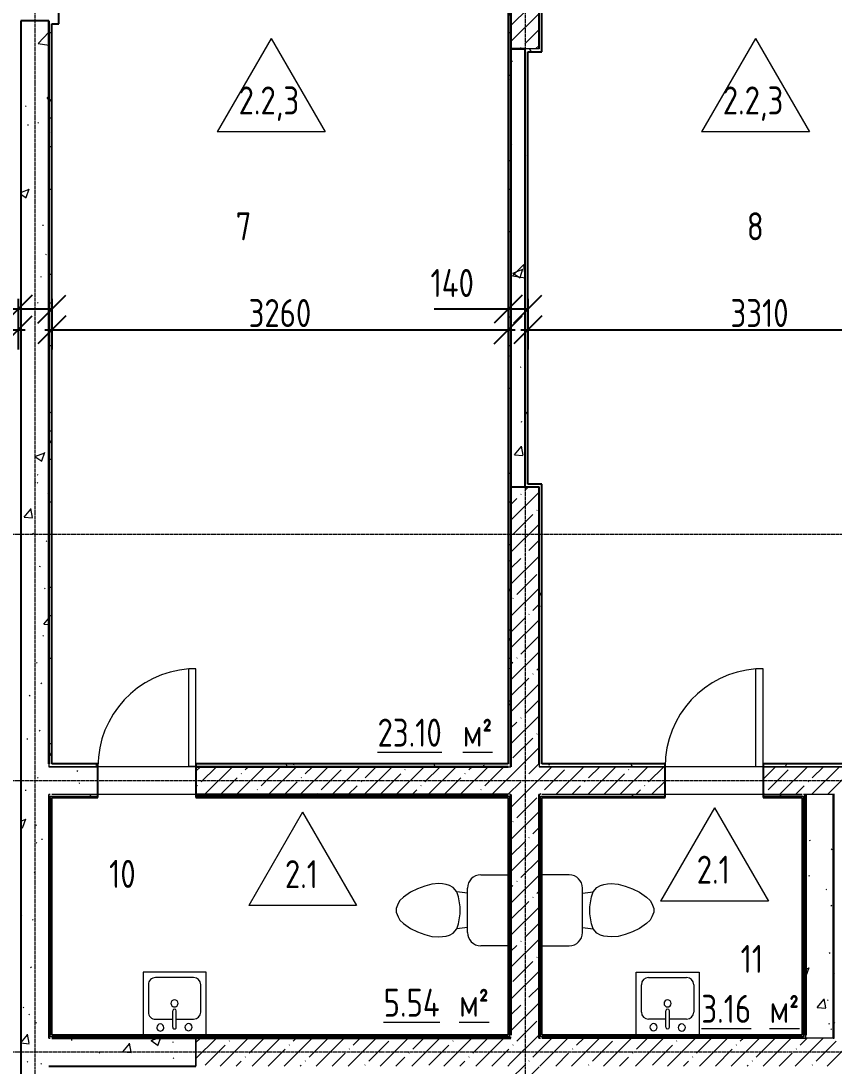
# Model space of a CAD drawing. Header units: millimetres. Extents: x -11854 to 4360091, y -19344 to 4989148.
# Drawn here: x 52023 to 57830, y 14747 to 22217 of the extents above; entities that cross this region are included whole.
import ezdxf

# ---------------------------------------------------------------- set-up
doc = ezdxf.new("R2010")
doc.units = ezdxf.units.MM
doc.linetypes.add('Линия сетки', pattern=[22.225, 12.7, -3.175, 3.175, -3.175])
doc.layers.get('0').update_dxf_attribs({"color": 254})
doc.layers.get('Defpoints').update_dxf_attribs({"color": 254})
for name, color, linetype, lineweight in [('A-ANNO-DIMS', 254, 'Continuous', 9), ('A-AREA-IDEN', 254, 'Continuous', 9), ('A-DOOR', 254, 'Continuous', 9), ('A-WALL', 254, 'Continuous', 9), ('P-SANR-FIXT', 254, 'Continuous', 9), ('S-GRID', 254, 'Continuous', 9)]:
    doc.layers.add(name, color=color, linetype=linetype, lineweight=lineweight)
doc.styles.add('ISOCPEUR', font='isocpeur.ttf', dxfattribs={"width": 0.8, "height": 200})
doc.styles.add('ISOCPEUR_B', font='', dxfattribs={"width": 0.8, "height": 200})
doc.styles.add('ISOCPEUR_B_1', font='', dxfattribs={"width": 0.8, "height": 200})
doc.styles.get('ISOCPEUR_B').set_extended_font_data('ISOCPEUR', bold=True)
doc.styles.get('ISOCPEUR_B_1').set_extended_font_data('ISOCPEUR', bold=True)
doc.dimstyles.new('2_0_мм_ISOCPEUR', dxfattribs={"dimscale": 304.8, "dimtxt": 199.196235, "dimasz": 0.656168, "dimexe": 0.459318, "dimexo": 0.625, "dimgap": 0.065617, "dimtad": 1, "dimdec": 0, "dimtxsty": 'ISOCPEUR', "dimblk1": 'OBLIQUE', "dimblk2": 'OBLIQUE', "dimsah": 1, "dimcen": 2.5, "dimdle": 0.164042, "dimazin": 3, "dimtfac": 1, "dimtix": 1, "dimtmove": 0, "dimatfit": 3, "dimfxl": 0.787402, "dimfxlon": 1, "dimtvp": 1, "dimarcsym": 2})
doc.dimstyles.new('2_0_мм_ISOCPEUR_1', dxfattribs={"dimscale": 304.8, "dimtxt": 199.196235, "dimasz": 0.656168, "dimexe": 0.459318, "dimexo": 0.625, "dimgap": 0.065617, "dimtad": 1, "dimdec": 0, "dimtxsty": 'ISOCPEUR', "dimblk1": 'OBLIQUE', "dimblk2": 'OBLIQUE', "dimsah": 1, "dimcen": 2.5, "dimdle": 0.164042, "dimazin": 3, "dimtfac": 1, "dimtix": 1, "dimtmove": 1, "dimatfit": 3, "dimfxl": 0.787402, "dimfxlon": 1, "dimtvp": 1, "dimarcsym": 2})
pattern_1 = [(50, (542041.7, 20914.14), (728.7365, -63.7558), [76.2, -838.2]), (355, (542041.7, 20914.14), (-140.9716, 764.2276), [60.96, -670.56]), (100.451, (542102.4, 20908.8), (587.77, 700.4668), [64.76, -712.36]), (46.184, (542041.7, 21117.3), (1084.3162, -168.171), [114.3, -1257.3]), (96.636, (542132, 21103.3), (949.61, 989.7098), [97.14, -1068.54]), (351.184, (542041.7, 21117.3), (949.6206, 989.7012), [91.44, -1005.84]), (21, (542143.3, 21066.54), (606.4579, -409.0606), [76.2, -838.2]), (326, (542143.3, 21066.54), (247.2083, 736.7529), [60.96, -670.56]), (71.451, (542193.8, 21032.46), (853.6683, 327.6855), [64.76, -712.36]), (37.5, (542041.67, 20914.14), (12.3547, 338.22012), [6.706, -655.726, 6.706, -674.014, -673.1]), (37.5, (542041.67, 20914.14), (12.3547, 338.22012), [-1343.152, 6.706, -666.394]), (7.5, (542041.67, 20914.14), (267.27887, 400.72213), [6.706, -381.406, 6.706, -640.486, -256.54]), (7.5, (542041.67, 20914.14), (267.27887, 400.72213), [-1035.304, 6.706, -249.834]), (327.5, (541815.1, 20914.14), (542.36333, -22.91534), [6.706, -247.294, 6.706, -785.774, -1051.56]), (327.5, (541815.1, 20914.14), (542.36333, -22.91534), [-1046.48, 6.706, -1044.854]), (317.5, (541713.5, 20914.14), (592.51696, 101.7071), [6.706, -323.494, 6.706, -519.582, -746.76]), (317.5, (541713.5, 20914.14), (592.51696, 101.7071), [-856.488, 6.706, -740.054])]
pattern_2 = [(45, (542041.67, 20914.14), (-114.049253, 114.049253), []), (45, (542155.72, 20914.14), (-114.049253, 114.049253), [201.613, -40.323, 3.353, -36.97])]
pattern_3 = [(0, (542041.67, 20914.14), (406.4, 101.6), [33.528, -271.272, 33.528, -271.272, -1625.6]), (0, (542041.67, 20914.14), (406.4, 101.6), [-609.6, 33.528, -576.072, 33.528, -271.272, -711.2]), (0, (542041.67, 20914.14), (406.4, 101.6), [-1524, 33.528, -169.672, 33.528, -474.472]), (120, (542194.07, 20964.94), (-291.18818, 301.152724), [33.528, -271.272, 33.528, -1896.872]), (120, (542194.07, 20964.94), (-291.18818, 301.152724), [-338.328, -271.272, 33.528, -576.072, -1016]), (120, (542194.07, 20964.94), (-291.18818, 301.152724), [-1219.2, 33.528, -271.272, 33.528, -677.672]), (120, (542194.07, 20964.94), (-291.18818, 301.152724), [-1557.528, -169.672, 33.528, -474.472]), (240, (542244.87, 21168.14), (-115.21182, -402.752724), [33.528, -271.272, 33.528, -1896.872]), (240, (542244.87, 21168.14), (-115.21182, -402.752724), [-338.328, -271.272, 33.528, -576.072, -1016]), (240, (542244.87, 21168.14), (-115.21182, -402.752724), [-1219.2, 33.528, -271.272, 33.528, -677.672]), (240, (542244.87, 21168.14), (-115.21182, -402.752724), [-1557.528, -169.672, 33.528, -474.472])]
pattern_4 = [(0, (542041.67, 20914.14), (0, 240), []), (90, (542041.67, 20914.14), (-240, 1e-14), [])]

# ---------------------------------------------------------------- blocks, each defined once
blk = doc.blocks.new('Одиночные-Щитовые - Дверной блок внутренний глухой ДГ 21х7 Л-4592465-1Б')
at = {"layer": 'A-DOOR', "lineweight": 18}
for p, q in [((299, 100), (299, 798.1)), ((350, 798.1), (299, 798.1)), ((350, 100), (350, 798.1)), ((350, 100), (299, 100))]:
    blk.add_line(p, q, dxfattribs=at)
at = {"layer": 'A-DOOR'}
blk.add_arc((350, 100), 700, 94.17811, 180, dxfattribs=at)
blk = doc.blocks.new('Одиночные-Щитовые - Дверной блок внутренний глухой ДГ 21х7 Л-4429184-1Б')
at = {"layer": 'A-DOOR', "lineweight": 18}
for p, q in [((299, 100), (299, 798.1)), ((350, 798.1), (299, 798.1)), ((350, 100), (350, 798.1)), ((350, 100), (299, 100))]:
    blk.add_line(p, q, dxfattribs=at)
at = {"layer": 'A-DOOR'}
blk.add_arc((350, 100), 700, 94.17811, 180, dxfattribs=at)
blk = doc.blocks.new('Туалет-Домашний-3D - Туалет-Домашний-3D-V10-1Б')
at = {"layer": 'P-SANR-FIXT'}
for p, q in [((-253.4, 298.4), (-253.4, 494.7)), ((253.4, 494.7), (253.4, 298.4)), ((158.7, 203.8), (-158.8, 203.8)), ((-123.5, 203.8), (-132.3, 127)), ((-25.4, 152.4), (-97.4, 139.7)), ((25.4, 152.4), (-25.4, 152.4)), ((97.4, 139.7), (25.4, 152.4)), ((123.5, 203.8), (132.3, 127)), ((-177, 76.2), (-183.8, 50.8)), ((-162.6, 101.6), (-177, 76.2)), ((-132.3, 127), (-162.6, 101.6)), ((-97.4, 139.7), (-132.3, 127)), ((132.3, 127), (97.4, 139.7)), ((162.6, 101.6), (132.3, 127)), ((177, 76.2), (162.6, 101.6)), ((183.8, 50.8), (177, 76.2)), ((-188.3, 25.3), (-190.5, 0)), ((-190.5, 0), (-186.1, -50.6)), ((-183.8, 50.8), (-188.3, 25.3)), ((188.3, 25.3), (183.8, 50.8)), ((186.1, -50.6), (190.5, 0)), ((190.5, 0), (188.3, 25.3)), ((-186.1, -50.6), (-172.4, -101.6)), ((172.4, -101.6), (186.1, -50.6)), ((-172.4, -101.6), (-153.9, -152.4)), ((153.9, -152.4), (172.4, -101.6)), ((-153.9, -152.4), (-130.2, -203.2)), ((-130.2, -203.2), (-95, -254)), ((95, -254), (130.2, -203.2)), ((130.2, -203.2), (153.9, -152.4)), ((-95, -254), (-69.6, -279.4)), ((-69.6, -279.4), (-47.6, -292.1)), ((-47.6, -292.1), (-12.7, -304.8)), ((12.7, -304.8), (47.6, -292.1)), ((47.6, -292.1), (69.6, -279.4)), ((69.6, -279.4), (95, -254)), ((-12.7, -304.8), (12.7, -304.8))]:
    blk.add_line(p, q, dxfattribs=at)
for centre, start, end in [((-158.8, 298.4), 180, 270), ((158.7, 298.4), 270, 360)]:
    blk.add_arc(centre, 94.6, start, end, dxfattribs=at)
blk = doc.blocks.new('Кухонная мойка-Островок - 450 x 450 мм-V9-1Б')
at = {"layer": 'P-SANR-FIXT'}
for p, q in [((240.7, 227.3), (-209.3, 227.3)), ((-209.3, 227.3), (-209.3, -222.7)), ((240.7, -222.7), (240.7, 227.3)), ((3, 170.2), (3, 53.1)), ((28.4, 170.2), (28.4, 53.1)), ((3, 113), (-120.4, 113)), ((151.8, 113), (28.4, 113)), ((-171.2, 62.2), (-171.2, -133.8)), ((202.6, -133.8), (202.6, 62.2)), ((-209.3, -222.7), (240.7, -222.7)), ((-120.4, -184.6), (151.8, -184.6))]:
    blk.add_line(p, q, dxfattribs=at)
for centre, radius, start, end in [((-84.3, 170.2), 25.4, 360, 180), ((-84.3, 170.2), 25.4, 180, 360), ((15.7, 170.2), 12.7, 360, 180), ((117.3, 172.3), 25.4, 360, 180), ((117.3, 172.3), 25.4, 180, 0), ((-120.4, 62.2), 50.8, 90, 180), ((151.8, 62.2), 50.8, 360, 90), ((15.7, 0), 25.4, 360, 180), ((15.7, 0), 25.4, 180, 0), ((15.7, 53.1), 12.7, 180, 0), ((-120.4, -133.8), 50.8, 180, 270), ((151.8, -133.8), 50.8, 270, 0)]:
    blk.add_arc(centre, radius, start, end, dxfattribs=at)
blk = doc.blocks.new('Туалет-Домашний-3D - Туалет-Домашний-3D-2034792-1Б')
at = {"layer": 'P-SANR-FIXT'}
for p, q in [((-47.6, 292.1), (-12.7, 304.8)), ((-12.7, 304.8), (12.7, 304.8)), ((12.7, 304.8), (47.6, 292.1)), ((-130.2, 203.2), (-95, 254)), ((-95, 254), (-69.6, 279.4)), ((-69.6, 279.4), (-47.6, 292.1)), ((47.6, 292.1), (69.6, 279.4)), ((69.6, 279.4), (95, 254)), ((95, 254), (130.2, 203.2)), ((-172.4, 101.6), (-153.9, 152.4)), ((-153.9, 152.4), (-130.2, 203.2)), ((130.2, 203.2), (153.9, 152.4)), ((153.9, 152.4), (172.4, 101.6)), ((-186.1, 50.6), (-172.4, 101.6)), ((172.4, 101.6), (186.1, 50.6)), ((-190.5, 0), (-186.1, 50.6)), ((186.1, 50.6), (190.5, 0)), ((-188.3, -25.3), (-190.5, 0)), ((-183.8, -50.8), (-188.3, -25.3)), ((-177, -76.2), (-183.8, -50.8)), ((183.8, -50.8), (177, -76.2)), ((188.3, -25.3), (183.8, -50.8)), ((190.5, 0), (188.3, -25.3)), ((-162.6, -101.6), (-177, -76.2)), ((-132.3, -127), (-162.6, -101.6)), ((-97.4, -139.7), (-132.3, -127)), ((-123.5, -203.8), (-132.3, -127)), ((-25.4, -152.4), (-97.4, -139.7)), ((97.4, -139.7), (25.4, -152.4)), ((132.3, -127), (97.4, -139.7)), ((123.5, -203.8), (132.3, -127)), ((162.6, -101.6), (132.3, -127)), ((177, -76.2), (162.6, -101.6)), ((158.7, -203.8), (-158.8, -203.8)), ((25.4, -152.4), (-25.4, -152.4)), ((-253.4, -298.4), (-253.4, -494.7)), ((253.4, -494.7), (253.4, -298.4))]:
    blk.add_line(p, q, dxfattribs=at)
for centre, start, end in [((-158.8, -298.4), 90, 180), ((158.7, -298.4), 0, 90)]:
    blk.add_arc(centre, 94.6, start, end, dxfattribs=at)
blk = doc.blocks.new('Кухонная мойка-Островок - 450 x 450 мм-2034793-1Б')
at = {"layer": 'P-SANR-FIXT'}
for p, q in [((-209.3, 222.7), (240.7, 222.7)), ((-209.3, -227.3), (-209.3, 222.7)), ((-120.4, 184.6), (151.8, 184.6)), ((240.7, 222.7), (240.7, -227.3)), ((-171.2, -62.2), (-171.2, 133.8)), ((202.6, 133.8), (202.6, -62.2)), ((3, -170.2), (3, -53.1)), ((28.4, -170.2), (28.4, -53.1)), ((3, -113), (-120.4, -113)), ((151.8, -113), (28.4, -113)), ((240.7, -227.3), (-209.3, -227.3))]:
    blk.add_line(p, q, dxfattribs=at)
for centre, radius, start, end in [((-120.4, 133.8), 50.8, 90, 180), ((151.8, 133.8), 50.8, 360, 90), ((15.7, 0), 25.4, 360, 180), ((15.7, 0), 25.4, 180, 0), ((-120.4, -62.2), 50.8, 180, 270), ((15.7, -53.1), 12.7, 360, 180), ((151.8, -62.2), 50.8, 270, 0), ((-84.3, -170.2), 25.4, 0, 180), ((117.3, -172.3), 25.4, 360, 180), ((-84.3, -170.2), 25.4, 180, 0), ((15.7, -170.2), 12.7, 180, 360), ((117.3, -172.3), 25.4, 180, 0)]:
    blk.add_arc(centre, radius, start, end, dxfattribs=at)
blk = doc.blocks.new('_Oblique')
at = {"color": 0, "linetype": 'ByBlock', "lineweight": -2}
blk.add_line((-0.5, -0.5), (0.5, 0.5), dxfattribs=at)
blk = doc.blocks.new('*D820')
at = {"layer": 'A-ANNO-DIMS', "color": 0, "lineweight": -2, "transparency": 16777216}
for p, q in [((49242.5, 20230.5), (49242.5, 19869.5)), ((52002.5, 20230.5), (52002.5, 19869.5)), ((49192.5, 20009.5), (52052.5, 20009.5))]:
    blk.add_line(p, q, dxfattribs=at)
at = {"layer": 'Defpoints', "color": 0, "transparency": 16777216}
for p in [(49242.5, 20249.5), (52002.5, 20249.5), (52002.5, 20009.5)]:
    blk.add_point(p, dxfattribs=at)
at = {"layer": 'A-ANNO-DIMS', "color": 0, "lineweight": -2, "transparency": 16777216, "xscale": 200, "yscale": 200, "zscale": 200, "rotation": 180}
blk.add_blockref('_Oblique', (49242.5, 20009.5), dxfattribs=at)
at = {"layer": 'A-ANNO-DIMS', "color": 0, "lineweight": -2, "transparency": 16777216, "xscale": 200, "yscale": 200, "zscale": 200}
blk.add_blockref('_Oblique', (52002.5, 20009.5), dxfattribs=at)
at = {"layer": 'A-ANNO-DIMS', "color": 0, "transparency": 16777216, "insert": (50622.5, 20129.5), "char_height": 200, "width": 533.233, "attachment_point": 5, "style": 'ISOCPEUR'}
blk.add_mtext('\\A1;2760', dxfattribs=at)
blk = doc.blocks.new('*D821')
at = {"layer": 'A-ANNO-DIMS', "color": 0, "lineweight": -2, "transparency": 16777216}
for p, q in [((52002.5, 20230.5), (52002.5, 20017.5)), ((52242.5, 20230.5), (52242.5, 20017.5)), ((52002.5, 20157.5), (51442.5, 20157.5)), ((52242.5, 20157.5), (51952.5, 20157.5))]:
    blk.add_line(p, q, dxfattribs=at)
at = {"layer": 'Defpoints', "color": 0, "transparency": 16777216}
for p in [(52002.5, 20249.5), (52242.5, 20249.5), (52242.5, 20157.5)]:
    blk.add_point(p, dxfattribs=at)
at = {"layer": 'A-ANNO-DIMS', "color": 0, "lineweight": -2, "transparency": 16777216, "xscale": 200, "yscale": 200, "zscale": 200, "rotation": 180}
blk.add_blockref('_Oblique', (52002.5, 20157.5), dxfattribs=at)
at = {"layer": 'A-ANNO-DIMS', "color": 0, "lineweight": -2, "transparency": 16777216, "xscale": 200, "yscale": 200, "zscale": 200}
blk.add_blockref('_Oblique', (52242.5, 20157.5), dxfattribs=at)
at = {"layer": 'A-ANNO-DIMS', "color": 0, "transparency": 16777216, "insert": (51413.3, 20444.1), "char_height": 200, "width": 418.312, "attachment_point": 1, "line_spacing_factor": 1.149209, "style": 'ISOCPEUR'}
blk.add_mtext('\\A1;240', dxfattribs=at)
blk = doc.blocks.new('*D822')
at = {"layer": 'A-ANNO-DIMS', "color": 0, "lineweight": -2, "transparency": 16777216}
for p, q in [((52242.5, 20230.5), (52242.5, 19869.5)), ((55502.5, 20230.5), (55502.5, 19869.5)), ((52192.5, 20009.5), (55552.5, 20009.5))]:
    blk.add_line(p, q, dxfattribs=at)
at = {"layer": 'Defpoints', "color": 0, "transparency": 16777216}
for p in [(52242.5, 20249.5), (55502.5, 20249.5), (55502.5, 20009.5)]:
    blk.add_point(p, dxfattribs=at)
at = {"layer": 'A-ANNO-DIMS', "color": 0, "lineweight": -2, "transparency": 16777216, "xscale": 200, "yscale": 200, "zscale": 200, "rotation": 180}
blk.add_blockref('_Oblique', (52242.5, 20009.5), dxfattribs=at)
at = {"layer": 'A-ANNO-DIMS', "color": 0, "lineweight": -2, "transparency": 16777216, "xscale": 200, "yscale": 200, "zscale": 200}
blk.add_blockref('_Oblique', (55502.5, 20009.5), dxfattribs=at)
at = {"layer": 'A-ANNO-DIMS', "color": 0, "transparency": 16777216, "insert": (53872.5, 20129.5), "char_height": 200, "width": 533.233, "attachment_point": 5, "style": 'ISOCPEUR'}
blk.add_mtext('\\A1;3260', dxfattribs=at)
blk = doc.blocks.new('*D823')
at = {"layer": 'A-ANNO-DIMS', "color": 0, "lineweight": -2, "transparency": 16777216}
for p, q in [((55502.5, 20230.5), (55502.5, 20017.5)), ((55642.5, 20230.5), (55642.5, 20017.5)), ((55502.5, 20157.5), (54974.5, 20157.5)), ((55642.5, 20157.5), (55452.5, 20157.5))]:
    blk.add_line(p, q, dxfattribs=at)
at = {"layer": 'Defpoints', "color": 0, "transparency": 16777216}
for p in [(55502.5, 20249.5), (55642.5, 20249.5), (55642.5, 20157.5)]:
    blk.add_point(p, dxfattribs=at)
at = {"layer": 'A-ANNO-DIMS', "color": 0, "lineweight": -2, "transparency": 16777216, "xscale": 200, "yscale": 200, "zscale": 200, "rotation": 180}
blk.add_blockref('_Oblique', (55502.5, 20157.5), dxfattribs=at)
at = {"layer": 'A-ANNO-DIMS', "color": 0, "lineweight": -2, "transparency": 16777216, "xscale": 200, "yscale": 200, "zscale": 200}
blk.add_blockref('_Oblique', (55642.5, 20157.5), dxfattribs=at)
at = {"layer": 'A-ANNO-DIMS', "color": 0, "transparency": 16777216, "insert": (54947.7, 20444.1), "char_height": 200, "width": 381.537, "attachment_point": 1, "line_spacing_factor": 1.149209, "style": 'ISOCPEUR'}
blk.add_mtext('\\A1;140', dxfattribs=at)
blk = doc.blocks.new('*D824')
at = {"layer": 'A-ANNO-DIMS', "color": 0, "lineweight": -2, "transparency": 16777216}
for p, q in [((55642.5, 20230.5), (55642.5, 19869.5)), ((58952.5, 20230.5), (58952.5, 19869.5)), ((55592.5, 20009.5), (59002.5, 20009.5))]:
    blk.add_line(p, q, dxfattribs=at)
at = {"layer": 'Defpoints', "color": 0, "transparency": 16777216}
for p in [(55642.5, 20249.5), (58952.5, 20249.5), (58952.5, 20009.5)]:
    blk.add_point(p, dxfattribs=at)
at = {"layer": 'A-ANNO-DIMS', "color": 0, "lineweight": -2, "transparency": 16777216, "xscale": 200, "yscale": 200, "zscale": 200, "rotation": 180}
blk.add_blockref('_Oblique', (55642.5, 20009.5), dxfattribs=at)
at = {"layer": 'A-ANNO-DIMS', "color": 0, "lineweight": -2, "transparency": 16777216, "xscale": 200, "yscale": 200, "zscale": 200}
blk.add_blockref('_Oblique', (58952.5, 20009.5), dxfattribs=at)
at = {"layer": 'A-ANNO-DIMS', "color": 0, "transparency": 16777216, "insert": (57297.5, 20129.5), "char_height": 200, "width": 496.458, "attachment_point": 5, "style": 'ISOCPEUR'}
blk.add_mtext('\\A1;3310', dxfattribs=at)
blk = doc.blocks.new('МАРКА ПОМЕЩЕНИЯ - ПОЛЫ - ОТДЕЛКА ПОЛА-6347798-1Б')
at = {"layer": 'A-AREA-IDEN'}
for p, q in [((0, 4.233), (-3.855, -2.444)), ((0, 4.233), (3.855, -2.444)), ((3.855, -2.444), (-3.855, -2.444))]:
    blk.add_line(p, q, dxfattribs=at)

msp = doc.modelspace()

# ---------------------------------------------------------------- hatches: boundary and pattern name
at = {"layer": 'A-WALL'}
h = msp.add_hatch(dxfattribs=at)
h.set_pattern_fill('FP_5', color=8, style=0, pattern_type=2)
h.set_pattern_definition(pattern_3)
h.paths.add_polyline_path([(55502.5, 16887.4), (55522.5, 16887.4), (55522.5, 24267.5), (55502.5, 24267.4), (55502.5, 16907.4)])
h = msp.add_hatch(dxfattribs=at)
h.set_pattern_fill('FP_1', color=8, style=0, pattern_type=2)
h.set_pattern_definition(pattern_2)
h.paths.add_polyline_path([(55622.5, 22017.4), (55722.6, 22017.4), (55722.6, 24267.4), (55522.6, 24267.4), (55522.6, 22017.4)])
h = msp.add_hatch(dxfattribs=at)
h.set_pattern_fill('FP_5', color=8, style=0, pattern_type=2)
h.set_pattern_definition(pattern_3)
h.paths.add_polyline_path([(55722.5, 22017.4), (55742.5, 22017.4), (55742.5, 24247.3), (55722.5, 24247.4), (55722.5, 23818.9)])
h = msp.add_hatch(dxfattribs=at)
h.set_pattern_fill('FP_2', color=8, style=0, pattern_type=2)
h.set_pattern_definition(pattern_1)
h.paths.add_polyline_path([(52022.6, 9417.4), (52222.6, 9417.4), (52222.6, 22217.4), (52022.6, 22217.4), (52022.6, 12004.2)])
h = msp.add_hatch(dxfattribs=at)
h.set_pattern_fill('FP_5', color=8, style=0, pattern_type=2)
h.set_pattern_definition(pattern_3)
h.paths.add_polyline_path([(52222.5, 16907.4), (52242.5, 16907.4), (52242.5, 22197.4), (52222.5, 22197.4), (52222.5, 19880.6)])
h = msp.add_hatch(dxfattribs=at)
h.set_pattern_fill('FP_2', color=8, style=0, pattern_type=2)
h.set_pattern_definition(pattern_1)
h.paths.add_polyline_path([(55522.6, 18887.4), (55622.6, 18887.4), (55622.6, 22017.4), (55522.6, 22017.4), (55522.6, 19880.6)])
h = msp.add_hatch(dxfattribs=at)
h.set_pattern_fill('FP_5', color=8, style=0, pattern_type=2)
h.set_pattern_definition(pattern_3)
h.paths.add_polyline_path([(55642.5, 18907.4), (55642.5, 22017.4), (55622.5, 22017.4), (55622.5, 18907.4)])
h = msp.add_hatch(dxfattribs=at)
h.set_pattern_fill('FP_5', color=8, style=0, pattern_type=2)
h.set_pattern_definition(pattern_3)
h.paths.add_polyline_path([(55642.5, 21997.4), (55742.5, 21997.4), (55742.5, 22017.4), (55642.5, 22017.4)])
h = msp.add_hatch(dxfattribs=at)
h.set_pattern_fill('FP_5', color=8, style=0, pattern_type=2)
h.set_pattern_definition(pattern_3)
h.paths.add_polyline_path([(55722.5, 16907.4), (55742.5, 16907.4), (55742.5, 18907.4), (55722.5, 18907.4), (55722.5, 16927)])
h = msp.add_hatch(dxfattribs=at)
h.set_pattern_fill('FP_1', color=8, style=0, pattern_type=2)
h.set_pattern_definition(pattern_2)
h.paths.add_polyline_path([(55522.6, 16887.4), (55722.6, 16887.4), (55722.6, 18887.4), (55522.6, 18887.4), (55522.6, 16927)])
h = msp.add_hatch(dxfattribs=at)
h.set_pattern_fill('FP_5', color=8, style=0, pattern_type=2)
h.set_pattern_definition(pattern_3)
h.paths.add_polyline_path([(55502.5, 16887.4), (55502.5, 16907.4), (53272.6, 16907.4), (53272.6, 16887.4), (55258.5, 16887.4)])
h.paths.add_polyline_path([(52572.6, 16887.4), (52572.6, 16907.4), (52222.6, 16907.4), (52222.6, 16887.4)])
h = msp.add_hatch(dxfattribs=at)
h.set_pattern_fill('FP_2', color=8, style=0, pattern_type=2)
h.set_pattern_definition(pattern_1)
h.paths.add_polyline_path([(52222.6, 16687.5), (52572.6, 16687.5), (52572.6, 16887.5), (52222.6, 16887.5)])
h = msp.add_hatch(dxfattribs=at)
h.set_pattern_fill('FP_1', color=8, style=0, pattern_type=2)
h.set_pattern_definition(pattern_2)
h.paths.add_polyline_path([(53272.6, 16687.4), (56622.6, 16687.4), (56622.6, 16887.4), (53272.6, 16887.4)])
h.paths.add_polyline_path([(57322.6, 16687.4), (59222.6, 16687.4), (59222.6, 16887.4), (57322.6, 16887.4)])
h.paths.add_polyline_path([(59922.6, 16687.4), (65002.4, 16687.4), (65002.4, 16887.4), (59922.6, 16887.4)])
h.paths.add_polyline_path([(65702.4, 16687.4), (66022.6, 16687.4), (66022.6, 16887.4), (65702.4, 16887.4)])
h = msp.add_hatch(dxfattribs=at)
h.set_pattern_fill('FP_5', color=8, style=0, pattern_type=2)
h.set_pattern_definition(pattern_3)
h.paths.add_polyline_path([(58184.1, 16887.4), (58952.5, 16887.4), (58952.5, 16907.4), (57322.6, 16907.4), (57322.6, 16887.4)])
h.paths.add_polyline_path([(55843.6, 16887.4), (56622.6, 16887.4), (56622.6, 16907.4), (55722.6, 16907.4), (55722.6, 16887.4)])
h = msp.add_hatch(dxfattribs=at)
h.set_pattern_fill('FP_5', color=8, style=0, pattern_type=2)
h.set_pattern_definition(pattern_3)
h.paths.add_polyline_path([(52222.5, 14947.5), (52232.5, 14947.5), (52232.5, 16687.5), (52222.5, 16687.5), (52222.5, 15942.4)])
h = msp.add_hatch(dxfattribs=at)
h.set_pattern_fill('FP_5', color=8, style=0, pattern_type=2)
h.set_pattern_definition(pattern_3)
h.paths.add_polyline_path([(55502.5, 16677.4), (55512.5, 16677.4), (55512.5, 16687.4), (53272.6, 16687.4), (53272.6, 16677.4), (55258.5, 16677.4)])
h.paths.add_polyline_path([(52572.6, 16677.4), (52572.6, 16687.4), (52232.5, 16687.5), (52232.5, 16677.4), (52242.5, 16677.4)])
h = msp.add_hatch(dxfattribs=at)
h.set_pattern_fill('FP_6', color=8, style=0, pattern_type=2)
h.set_pattern_definition(pattern_4)
h.paths.add_polyline_path([(52242.5, 14957.5), (52242.5, 16677.4), (52232.5, 16677.4), (52232.5, 14957.5)])
h = msp.add_hatch(dxfattribs=at)
h.set_pattern_fill('FP_6', color=8, style=0, pattern_type=2)
h.set_pattern_definition(pattern_4)
h.paths.add_polyline_path([(55502.5, 16667.4), (55502.5, 16677.4), (53272.6, 16677.4), (53272.6, 16667.4), (55258.5, 16667.4)])
h.paths.add_polyline_path([(52572.6, 16667.4), (52572.6, 16677.4), (52242.5, 16677.4), (52242.5, 16667.4)])
h = msp.add_hatch(dxfattribs=at)
h.set_pattern_fill('FP_6', color=8, style=0, pattern_type=2)
h.set_pattern_definition(pattern_4)
h.paths.add_polyline_path([(55512.5, 14967.5), (55512.5, 16677.4), (55502.5, 16677.4), (55502.5, 14967.5)])
h = msp.add_hatch(dxfattribs=at)
h.set_pattern_fill('FP_5', color=8, style=0, pattern_type=2)
h.set_pattern_definition(pattern_3)
h.paths.add_polyline_path([(55512.5, 14957.5), (55522.6, 14957.9), (55522.5, 14967.5), (55522.5, 16687.4), (55512.5, 16687.4), (55512.5, 14957.9)])
h = msp.add_hatch(dxfattribs=at)
h.set_pattern_fill('FP_1', color=8, style=0, pattern_type=2)
h.set_pattern_definition(pattern_2)
h.paths.add_polyline_path([(55522.6, 12747.4), (55722.6, 12747.4), (55722.6, 16687.4), (55522.6, 16687.4), (55522.6, 13973.3)])
h = msp.add_hatch(dxfattribs=at)
h.set_pattern_fill('FP_5', color=8, style=0, pattern_type=2)
h.set_pattern_definition(pattern_3)
h.paths.add_polyline_path([(55722.5, 14947.4), (55732.5, 14947.4), (55732.5, 16687.4), (55722.5, 16687.4), (55722.5, 14957.9)])
h = msp.add_hatch(dxfattribs=at)
h.set_pattern_fill('FP_5', color=8, style=0, pattern_type=2)
h.set_pattern_definition(pattern_3)
h.paths.add_polyline_path([(57602.5, 16677.4), (57612.5, 16677.4), (57612.5, 16687.4), (57322.6, 16687.4), (57322.6, 16677.4)])
h.paths.add_polyline_path([(56622.6, 16677.4), (56622.6, 16687.4), (55732.5, 16687.4), (55732.5, 16677.4), (55843.6, 16677.4)])
h = msp.add_hatch(dxfattribs=at)
h.set_pattern_fill('FP_6', color=8, style=0, pattern_type=2)
h.set_pattern_definition(pattern_4)
h.paths.add_polyline_path([(55742.5, 14957.4), (55742.5, 16677.4), (55732.5, 16677.4), (55732.5, 14957.4)])
h = msp.add_hatch(dxfattribs=at)
h.set_pattern_fill('FP_6', color=8, style=0, pattern_type=2)
h.set_pattern_definition(pattern_4)
h.paths.add_polyline_path([(57602.5, 16667.4), (57602.5, 16677.4), (57322.6, 16677.4), (57322.6, 16667.4)])
h.paths.add_polyline_path([(56622.6, 16667.4), (56622.6, 16677.4), (55742.5, 16677.4), (55742.5, 16667.4), (55843.6, 16667.4)])
h = msp.add_hatch(dxfattribs=at)
h.set_pattern_fill('FP_6', color=8, style=0, pattern_type=2)
h.set_pattern_definition(pattern_4)
h.paths.add_polyline_path([(57602.5, 14967.4), (57612.5, 14967.4), (57612.5, 16677.4), (57602.5, 16677.4), (57602.5, 15942.4)])
h = msp.add_hatch(dxfattribs=at)
h.set_pattern_fill('FP_5', color=8, style=0, pattern_type=2)
h.set_pattern_definition(pattern_3)
h.paths.add_polyline_path([(57622.5, 14957.4), (57622.5, 16687.4), (57612.5, 16687.4), (57612.5, 14957.4)])
h = msp.add_hatch(dxfattribs=at)
h.set_pattern_fill('FP_2', color=8, style=0, pattern_type=2)
h.set_pattern_definition(pattern_1)
h.paths.add_polyline_path([(57627.5, 14947.4), (57827.5, 14947.4), (57827.5, 16687.4), (57627.5, 16687.4), (57627.5, 14957.4)])
h = msp.add_hatch(dxfattribs=at)
h.set_pattern_fill('FP_5', color=8, style=0, pattern_type=2)
h.set_pattern_definition(pattern_3)
h.paths.add_polyline_path([(57822.5, 14947.4), (57832.5, 14947.4), (57832.5, 16687.4), (57822.5, 16687.4), (57822.5, 14957.9)])
h = msp.add_hatch(dxfattribs=at)
h.set_pattern_fill('FP_2', color=8, style=0, pattern_type=2)
h.set_pattern_definition(pattern_1)
h.paths.add_polyline_path([(52222.6, 14747.5), (53272.6, 14747.5), (53272.6, 14947.5), (52222.6, 14947.5)])
h = msp.add_hatch(dxfattribs=at)
h.set_pattern_fill('FP_5', color=8, style=0, pattern_type=2)
h.set_pattern_definition(pattern_3)
h.paths.add_polyline_path([(55258.5, 14947.5), (55522.6, 14947.5), (55522.6, 14957.5), (52232.5, 14957.5), (52232.5, 14947.5), (54673.4, 14947.5)])
h = msp.add_hatch(dxfattribs=at)
h.set_pattern_fill('FP_6', color=8, style=0, pattern_type=2)
h.set_pattern_definition(pattern_4)
h.paths.add_polyline_path([(55512.5, 14957.5), (55512.5, 14967.5), (52242.5, 14967.5), (52242.5, 14957.5), (55258.5, 14957.5)])
h = msp.add_hatch(dxfattribs=at)
h.set_pattern_fill('FP_1', color=8, style=0, pattern_type=2)
h.set_pattern_definition(pattern_2)
h.paths.add_polyline_path([(53272.6, 14747.4), (55522.6, 14747.4), (55522.6, 14947.4), (53272.6, 14947.4)])
h.paths.add_polyline_path([(55722.6, 14747.4), (60622.6, 14747.4), (60622.6, 14947.4), (55722.6, 14947.4)])
h.paths.add_polyline_path([(61322.6, 14747.4), (63422.6, 14747.4), (63422.6, 14947.4), (61322.6, 14947.4)])
h = msp.add_hatch(dxfattribs=at)
h.set_pattern_fill('FP_5', color=8, style=0, pattern_type=2)
h.set_pattern_definition(pattern_3)
h.paths.add_polyline_path([(57599, 14947.4), (57627.5, 14947.4), (57627.5, 14957.4), (55732.5, 14957.4), (55732.5, 14947.4), (57013.9, 14947.4)])
h = msp.add_hatch(dxfattribs=at)
h.set_pattern_fill('FP_6', color=8, style=0, pattern_type=2)
h.set_pattern_definition(pattern_4)
h.paths.add_polyline_path([(57622.5, 14957.4), (57627.5, 14957.9), (57627.5, 14967.4), (57622.5, 14967.4), (57622.5, 14957.9)])
h.paths.add_polyline_path([(55843.6, 14957.4), (57612.5, 14957.9), (57612.5, 14967.4), (55742.5, 14967.4), (55742.5, 14957.4)])

# ---------------------------------------------------------------- linework, layer by layer
at = {"layer": 'A-WALL', "color": 8, "lineweight": 25}
for p, q in [((55502.5, 24247.4), (55502.5, 16907.4)), ((55522.5, 16887.4), (55522.5, 24267.5)), ((55522.6, 24267.4), (55522.6, 22017.4)), ((55722.5, 24247.4), (55722.5, 22017.4)), ((55722.6, 22017.4), (55722.6, 24247.4)), ((55742.5, 21997.4), (55742.5, 24247.3)), ((52292.5, 22197.4), (52292.5, 23536.1)), ((52222.6, 22217.4), (52022.6, 22217.4)), ((52022.6, 22217.4), (52022.6, 9417.4)), ((52222.5, 22217.4), (52222.5, 16907.4)), ((52222.6, 16907.4), (52222.6, 22217.4)), ((52242.5, 16907.4), (52242.5, 22197.4)), ((52242.5, 22197.4), (52292.5, 22197.4)), ((55522.6, 22017.4), (55622.5, 22017.4)), ((55622.6, 22017.4), (55522.6, 22017.4)), ((55522.6, 22017.4), (55522.6, 16887.4)), ((55622.5, 22017.4), (55622.5, 18907.4)), ((55622.6, 18887.4), (55622.6, 22017.4)), ((55642.5, 18907.4), (55642.5, 21997.4)), ((55642.5, 21997.4), (55742.5, 21997.4)), ((55622.5, 18907.4), (55622.5, 18887.4)), ((55742.5, 18907.4), (55642.5, 18907.4)), ((55742.5, 16907.4), (55742.5, 18907.4)), ((55522.6, 18887.4), (55722.6, 18887.4)), ((55622.5, 18887.4), (55722.5, 18887.4)), ((55722.5, 18887.4), (55722.5, 16907.4)), ((55722.6, 16907.4), (55722.6, 18887.4)), ((52572.6, 16907.4), (52242.5, 16907.4)), ((52572.6, 16887.4), (52572.6, 16907.4)), ((52572.6, 16687.5), (52572.6, 16887.5)), ((55502.5, 16907.4), (53272.6, 16907.4)), ((53272.6, 16907.4), (53272.6, 16887.4)), ((55502.5, 16887.4), (53272.6, 16887.4)), ((53272.6, 16887.4), (53272.6, 16687.4)), ((53272.6, 16887.4), (55502.5, 16887.4)), ((56622.6, 16907.4), (55742.5, 16907.4)), ((56622.6, 16887.4), (56622.6, 16907.4)), ((56622.6, 16687.4), (56622.6, 16887.4)), ((58952.5, 16907.4), (57322.6, 16907.4)), ((57322.6, 16907.4), (57322.6, 16887.4)), ((57322.6, 16887.4), (57322.6, 16687.4)), ((52242.5, 14967.5), (52242.5, 16667.4)), ((52242.5, 16667.4), (52572.6, 16667.4)), ((52572.6, 16667.4), (52572.6, 16687.4)), ((53272.6, 16687.4), (55502.5, 16687.4)), ((55502.5, 16687.4), (53272.6, 16687.4)), ((53272.6, 16687.4), (53272.6, 16667.4)), ((53272.6, 16667.4), (55502.5, 16667.4)), ((55502.5, 16667.4), (55502.5, 14967.5)), ((55522.5, 14967.5), (55522.5, 16687.4)), ((55522.6, 16687.4), (55522.6, 14967.5)), ((55722.5, 16687.4), (55722.5, 14947.4)), ((55722.6, 14947.4), (55722.6, 16687.4)), ((55742.5, 14967.4), (55742.5, 16667.4)), ((55742.5, 16667.4), (56622.6, 16667.4)), ((56622.6, 16667.4), (56622.6, 16687.4)), ((57322.6, 16687.4), (57322.6, 16667.4)), ((57322.6, 16667.4), (57602.5, 16667.4)), ((57602.5, 16667.4), (57602.5, 14967.4)), ((57622.5, 16687.4), (57627.5, 16687.4)), ((57622.5, 14967.4), (57622.5, 16687.4)), ((57627.5, 16687.4), (57627.5, 14967.4)), ((57822.5, 16687.4), (57822.5, 14947.4)), ((57827.5, 14947.4), (57827.5, 16687.4)), ((55502.5, 14967.5), (52242.5, 14967.5)), ((53272.6, 14947.5), (52242.5, 14947.5)), ((52242.5, 14947.5), (55522.6, 14947.5)), ((55522.6, 14947.4), (53272.6, 14947.4)), ((57602.5, 14967.4), (55742.5, 14967.4)), ((57627.5, 14967.4), (57622.5, 14967.4)), ((52222.6, 14747.5), (53272.6, 14747.5))]:
    msp.add_line(p, q, dxfattribs=at)
at = {"layer": 'A-WALL', "color": 8}
for p, q in [((55722.6, 22017.4), (55622.5, 22017.4)), ((52222.6, 16907.4), (52222.6, 16887.4)), ((52222.6, 16887.5), (53272.6, 16887.5)), ((52222.6, 16887.4), (52572.6, 16887.4)), ((55502.5, 16887.4), (55522.5, 16887.4)), ((55722.6, 16907.4), (55722.6, 16887.4)), ((58972.5, 16887.4), (55722.6, 16887.4)), ((55722.6, 16887.4), (56622.6, 16887.4)), ((57322.6, 16887.4), (58952.5, 16887.4)), ((52222.5, 16687.5), (52222.5, 14947.5)), ((52232.5, 16687.5), (52222.5, 16687.5)), ((52222.6, 14947.5), (52222.6, 16687.5)), ((52232.5, 14957.5), (52232.5, 16677.4)), ((52232.5, 16677.4), (52572.6, 16677.4)), ((53272.6, 16687.5), (52242.5, 16687.5)), ((52572.6, 16687.4), (52242.5, 16687.4)), ((53272.6, 16677.4), (55512.5, 16677.4)), ((55522.5, 16687.4), (55512.5, 16687.4)), ((55512.5, 16677.4), (55512.5, 14957.5)), ((55732.5, 16687.4), (55722.5, 16687.4)), ((55732.5, 14957.4), (55732.5, 16677.4)), ((55732.5, 16677.4), (56622.6, 16677.4)), ((57322.6, 16687.4), (55742.5, 16687.4)), ((56622.6, 16687.4), (55742.5, 16687.4)), ((57322.6, 16687.4), (57602.5, 16687.4)), ((57602.5, 16687.4), (57322.6, 16687.4)), ((57322.6, 16677.4), (57612.5, 16677.4)), ((57622.5, 16687.4), (57612.5, 16687.4)), ((57612.5, 16677.4), (57612.5, 14957.4)), ((57832.5, 16687.4), (57627.5, 16687.4)), ((52222.5, 14947.5), (52232.5, 14947.5)), ((55512.5, 14957.5), (52232.5, 14957.5)), ((53272.6, 14747.5), (53272.6, 14947.5)), ((53272.6, 14947.4), (53272.6, 14747.4)), ((55522.6, 14947.5), (55522.6, 14957.5)), ((55722.5, 14947.4), (55732.5, 14947.4)), ((57612.5, 14957.4), (55732.5, 14957.4)), ((57832.5, 14947.4), (55742.5, 14947.4)), ((55742.5, 14947.4), (57627.5, 14947.4)), ((57622.5, 14967.4), (57622.5, 14957.4)), ((57627.5, 14957.4), (57622.5, 14957.4)), ((57627.5, 14947.4), (57627.5, 14967.4)), ((57822.5, 14947.4), (57827.5, 14947.4))]:
    msp.add_line(p, q, dxfattribs=at)
at = {"layer": 'S-GRID', "color": 8, "linetype": 'Линия сетки'}
for p, q in [((52122.6, 26233.7), (52122.6, -3986)), ((55622.6, 26233.7), (55622.6, -3986)), ((84219.3, 18547.4), (45556.2, 18547.4)), ((84219.3, 16787.4), (45556.2, 16787.4)), ((84219.3, 14847.4), (45556.2, 14847.4))]:
    msp.add_line(p, q, dxfattribs=at)

# ---------------------------------------------------------------- block references
at = {"layer": 'A-AREA-IDEN', "color": 8, "xscale": 99.99999999999991, "yscale": 99.99999999999991, "zscale": 99.99999999999991}
for p in [(53809.9, 21668.3), (57267.8, 21668.3), (56976, 16170.3), (54034.7, 16138.7)]:
    msp.add_blockref('МАРКА ПОМЕЩЕНИЯ - ПОЛЫ - ОТДЕЛКА ПОЛА-6347798-1Б', p, dxfattribs=at)
at = {"layer": 'A-DOOR', "color": 8}
for name, p in [('Одиночные-Щитовые - Дверной блок внутренний глухой ДГ 21х7 Л-4429184-1Б', (52922.6, 16787.5)), ('Одиночные-Щитовые - Дверной блок внутренний глухой ДГ 21х7 Л-4592465-1Б', (56972.6, 16787.4))]:
    msp.add_blockref(name, p, dxfattribs=at)
at = {"layer": 'P-SANR-FIXT', "color": 8}
for name, p, rotation in [('Туалет-Домашний-3D - Туалет-Домашний-3D-V10-1Б', (55007.8, 15860.8), 269.9999999999929), ('Туалет-Домашний-3D - Туалет-Домашний-3D-2034792-1Б', (56237.2, 15860.8), 270.0000000000232), ('Кухонная мойка-Островок - 450 x 450 мм-V9-1Б', (53135.2, 15195.5), 180)]:
    msp.add_blockref(name, p, dxfattribs=dict(at, rotation=rotation))
msp.add_blockref('Кухонная мойка-Островок - 450 x 450 мм-2034793-1Б', (56625, 15195.5), dxfattribs=at)

# ---------------------------------------------------------------- texts
at = {"layer": 'A-AREA-IDEN', "color": 8, "char_height": 200, "attachment_point": 1}
for s, insert, width, style in [('2.2,3', (53576.9, 21748.9), 551.561, 'ISOCPEUR'), ('2.2,3', (57034.8, 21748.9), 551.561, 'ISOCPEUR'), ('\\fISOCPEUR|b1|i0|c204|p34|;\\W.8;7', (53556.7, 20849.5), 147.51, 'ISOCPEUR_B'), ('\\fISOCPEUR|b1|i0|c204|p34|;\\W.8;8', (57206.6, 20849.5), 147.51, 'ISOCPEUR_B'), ('\\L23.10 ', (54569.5, 17230.5), 737.552, 'ISOCPEUR_B'), ('\\L\\fISOCPEUR|b1|i0|c238|p34|;\\W.8;\\L²', (55315.6, 17230.5), 128.27, 'ISOCPEUR_B_1'), ('\\L\\fISOCPEUR|b1|i0|c204|p34|;\\W.8;\\Lм', (55178.1, 17230.5), 166.751, 'ISOCPEUR_B'), ('10', (52652.4, 16221.3), 250.126, 'ISOCPEUR_B'), ('2.1', (53907.7, 16219.3), 295.021, 'ISOCPEUR'), ('2.1', (56849, 16250.9), 295.021, 'ISOCPEUR'), ('11', (57162.6, 15613.8), 205.232, 'ISOCPEUR_B'), ('\\L5.54 ', (54613, 15300.5), 654.177, 'ISOCPEUR_B'), ('\\L\\fISOCPEUR|b1|i0|c204|p34|;\\W.8;\\Lм', (55152.7, 15300.5), 166.751, 'ISOCPEUR_B'), ('\\L\\fISOCPEUR|b1|i0|c238|p34|;\\W.8;\\L²', (55290.3, 15300.5), 128.27, 'ISOCPEUR_B_1'), ('\\L3.16 ', (56882.3, 15256.5), 590.042, 'ISOCPEUR_B'), ('\\L\\fISOCPEUR|b1|i0|c238|p34|;\\W.8;\\L²', (57506.7, 15256.5), 128.27, 'ISOCPEUR_B_1'), ('\\L\\fISOCPEUR|b1|i0|c204|p34|;\\W.8;\\Lм', (57369.1, 15256.5), 166.751, 'ISOCPEUR_B')]:
    msp.add_mtext(s, dxfattribs=dict(at, insert=insert, width=width, style=style))

# ---------------------------------------------------------------- dimensions: what is measured, and where the dimension line sits
at = {"layer": 'A-ANNO-DIMS', "color": 8}
for base, p1, p2, override, picture, middle in [((52242.5, 20157.5), (52002.5, 20249.5), (52242.5, 20249.5), {"dimfxl": 240}, '*D821', (51622.5, 20157.5)), ((55642.5, 20157.5), (55502.5, 20249.5), (55642.5, 20249.5), {"dimfxl": 140}, '*D823', (55138.5, 20157.5))]:
    dim = msp.add_linear_dim(base=base, p1=p1, p2=p2, dimstyle='2_0_мм_ISOCPEUR', override=override, dxfattribs=at)
    dim.commit()
    dim.dimension.update_dxf_attribs({"geometry": picture, "text_midpoint": middle, "dimtype": 160})
for base, p1, p2, override, picture, middle in [((52002.5, 20009.5), (49242.5, 20249.5), (52002.5, 20249.5), {"dimfxl": 2759.998286}, '*D820', (50622.5, 20129.5)), ((55502.5, 20009.5), (52242.5, 20249.5), (55502.5, 20249.5), {"dimfxl": 3260.00195}, '*D822', (53872.5, 20129.5)), ((58952.5, 20009.5), (55642.5, 20249.5), (58952.5, 20249.5), {"dimfxl": 3310}, '*D824', (57297.5, 20129.5))]:
    dim = msp.add_linear_dim(base=base, p1=p1, p2=p2, dimstyle='2_0_мм_ISOCPEUR_1', override=override, dxfattribs=at)
    dim.commit()
    dim.dimension.update_dxf_attribs({"geometry": picture, "text_midpoint": middle})

doc.saveas('drawing.dxf')
